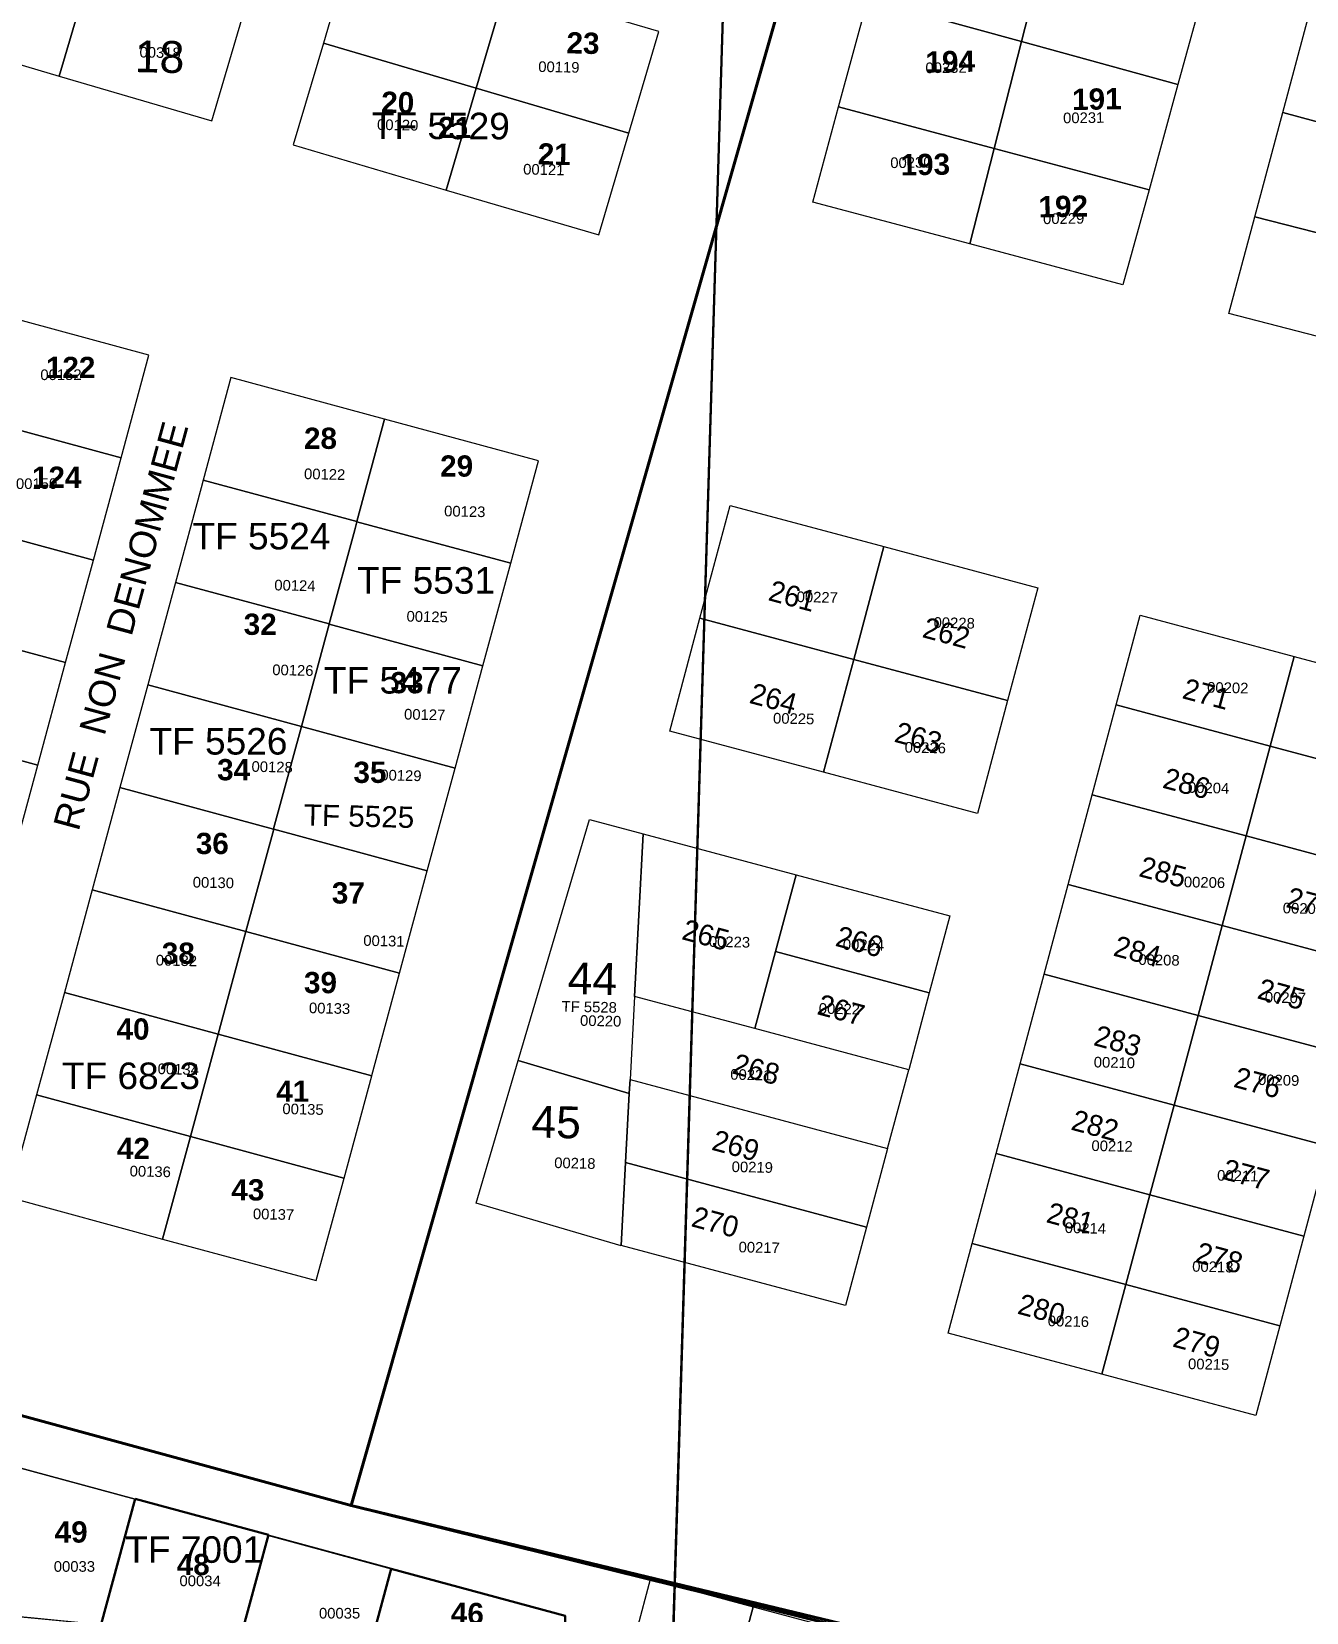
# Model space of a CAD drawing. Header units: metres. Extents: x 251686 to 255059, y 1627526 to 1631912.
# Drawn here: x 254212 to 254332.1, y 1630799.4 to 1630948.3 of the extents above; entities that cross this region are included whole.
import ezdxf
from ezdxf.enums import TextEntityAlignment as Align

# ---------------------------------------------------------------- set-up
doc = ezdxf.new("R2010")
doc.units = ezdxf.units.M
doc.header["$MEASUREMENT"] = 0
for name, color, linetype, lineweight in [('ASSIETTE IMMAT', 7, 'Continuous', 0), ('LimiteTF', 4, 'Continuous', 13), ('Nom_rues', 7, 'Continuous', 0), ('Numero Titre Foncier', 4, 'Continuous', 0), ('Numero_TF', 7, 'Continuous', 0)]:
    doc.layers.add(name, color=color, linetype=linetype, lineweight=lineweight)
for name, color, linetype in [('limites_parcelles', 7, 'Continuous'), ('limites_sections', 7, 'Continuous'), ('limites_tf', 7, 'Continuous'), ('numero_lot', 7, 'Continuous'), ('numero_parcelle', 7, 'Continuous')]:
    doc.layers.add(name, color=color, linetype=linetype)
doc.styles.get("Standard").update_dxf_attribs({"font": 'txt.shx'})
doc.styles.add('Style-Arial', font='arial.ttf')
doc.styles.add('style1', font='')
doc.styles.get('style1').set_extended_font_data('Times New Roman', bold=True)

# ---------------------------------------------------------------- blocks, each defined once
blk = doc.blocks.new('*U83')
at = {"layer": 'LimiteTF', "color": 5, "linetype": 'Continuous', "lineweight": 30}
blk.add_line((172.679994, 77.899996, 0.00005), (167.209994, -100.580004, 0.00005), dxfattribs=at)

msp = doc.modelspace()

# ---------------------------------------------------------------- linework, layer by layer
at = {"layer": 'ASSIETTE IMMAT', "color": 2, "linetype": 'Continuous', "lineweight": 30, "elevation": 0.000046, "flags": 128}
msp.add_lwpolyline([(254272.353104, 1630794.592518), (254277.823104, 1630973.072518), (254333.848614, 1631193.827754), (254215.749709, 1631218.847188), (254186.928919, 1631154.997551), (254121.018849, 1631074.583792), (254089.056999, 1630989.119047), (254053.768104, 1630970.237518)], dxfattribs=at)
at = {"layer": 'limites_parcelles', "lineweight": 0}
for p, q in [((254257.849884, 1630851.37544), (254264.554224, 1630874.096138)), ((254264.554224, 1630874.096138), (254269.598364, 1630872.745611)), ((254269.598364, 1630872.745611), (254268.78745, 1630857.434389)), ((254268.78745, 1630857.434389), (254268.372801, 1630849.605243)), ((254268.303285, 1630848.292668), (254257.849884, 1630851.37544)), ((254268.372801, 1630849.605243), (254268.303716, 1630848.300802)), ((254268.303716, 1630848.300802), (254268.303285, 1630848.292668))]:
    msp.add_line(p, q, dxfattribs=at)
at = {"layer": 'limites_parcelles', "color": 7, "lineweight": 0, "flags": 128}
msp.add_lwpolyline([(254341.472659, 1630927.208088), (254341.612994, 1630927.179841), (254339.468381, 1630917.944202), (254324.782797, 1630921.740681), (254327.238946, 1630930.850218), (254341.472659, 1630927.208088)], close=True, dxfattribs=at)
at = {"layer": 'limites_parcelles', "color": 7, "linetype": 'Continuous', "lineweight": 0, "ltscale": 10, "flags": 128}
for points in [[(254205.955965, 1630912.080061), (254205.960334, 1630912.078875), (254220.440334, 1630908.168875), (254223.060334, 1630917.818875), (254208.580334, 1630921.748875), (254205.961021, 1630912.098688), (254205.955965, 1630912.080061)], [(254205.752693, 1630911.331158), (254203.350334, 1630902.448875), (254203.350334, 1630902.428875), (254217.830334, 1630898.518875), (254220.440334, 1630908.168875), (254205.960334, 1630912.078875), (254205.955964, 1630912.080057), (254205.752693, 1630911.331158)], [(254242.649167, 1630902.136539), (254257.129167, 1630898.226539), (254259.749167, 1630907.876539), (254245.25985, 1630911.809061), (254242.649167, 1630902.156539), (254242.644127, 1630902.137902), (254242.649167, 1630902.136539)], [(254227.966567, 1630905.317461), (254225.559167, 1630896.416539), (254240.039167, 1630892.506539), (254242.441526, 1630901.388822), (254242.644127, 1630902.137902), (254242.649167, 1630902.156539), (254228.169167, 1630906.066539), (254227.966567, 1630905.317461)], [(254200.730334, 1630892.798875), (254200.730334, 1630892.778875), (254215.210334, 1630888.868875), (254217.830334, 1630898.518875), (254203.350334, 1630902.428875), (254200.730334, 1630892.798875)], [(254240.039167, 1630892.506539), (254240.03411, 1630892.487912), (254240.039167, 1630892.486539), (254254.519167, 1630888.576539), (254257.129167, 1630898.226539), (254242.649167, 1630902.136539), (254242.441526, 1630901.388822), (254240.039167, 1630892.506539)], [(254240.039167, 1630892.506539), (254225.559167, 1630896.416539), (254222.939167, 1630886.766539), (254237.419167, 1630882.856539), (254240.03411, 1630892.487912), (254240.039167, 1630892.506539)], [(254198.110334, 1630883.138875), (254198.122991, 1630883.131799), (254212.590334, 1630879.208875), (254215.210334, 1630888.868875), (254200.730334, 1630892.778875), (254200.725282, 1630892.780245), (254198.110334, 1630883.138875)], [(254237.419167, 1630882.856539), (254237.414115, 1630882.837909), (254237.419167, 1630882.836539), (254251.899167, 1630878.926539), (254254.519167, 1630888.576539), (254240.039167, 1630892.486539), (254240.03411, 1630892.487912), (254237.419167, 1630882.856539)], [(254237.419167, 1630882.856539), (254222.939167, 1630886.766539), (254220.329167, 1630877.116539), (254234.798247, 1630873.193144), (254234.799167, 1630873.196539), (254237.414115, 1630882.837909), (254237.419167, 1630882.856539)], [(254209.980334, 1630869.558875), (254212.590334, 1630879.208875), (254198.122991, 1630883.131799), (254195.502991, 1630873.471799), (254209.970334, 1630869.548875), (254209.977119, 1630869.547033), (254209.980334, 1630869.558875)], [(254234.811824, 1630873.189463), (254249.279167, 1630869.266539), (254251.899167, 1630878.926539), (254237.419167, 1630882.836539), (254234.799167, 1630873.196539), (254234.798247, 1630873.193144), (254234.811824, 1630873.189463)], [(254220.329167, 1630877.116539), (254217.709167, 1630867.456539), (254232.191824, 1630863.529463), (254234.811824, 1630873.189463), (254234.798247, 1630873.193144), (254220.329167, 1630877.116539)], [(254246.659167, 1630859.606539), (254246.665952, 1630859.604697), (254246.669167, 1630859.616539), (254249.279167, 1630869.266539), (254234.811824, 1630873.189463), (254232.191824, 1630863.529463), (254246.659167, 1630859.606539)], [(254244.039167, 1630849.956539), (254244.045965, 1630849.9547), (254244.049167, 1630849.966539), (254246.665952, 1630859.604697), (254246.659167, 1630859.606539), (254232.191824, 1630863.529463), (254229.57435, 1630853.878778), (254244.039167, 1630849.956539)], [(254241.429167, 1630840.306539), (254241.435956, 1630840.304698), (254241.439167, 1630840.316539), (254244.045965, 1630849.9547), (254244.039167, 1630849.956539), (254229.57435, 1630853.878778), (254226.957562, 1630844.230618), (254241.429167, 1630840.306539)], [(254224.339167, 1630834.576539), (254238.819167, 1630830.656539), (254241.435956, 1630840.304698), (254241.429167, 1630840.306539), (254226.957562, 1630844.230618), (254224.339167, 1630834.576539)], [(254206.440762, 1630799.417849), (254211.950687, 1630798.890496), (254218.561044, 1630798.260808), (254218.561551, 1630798.26076), (254221.760762, 1630810.067849), (254210.180762, 1630813.207849), (254206.440762, 1630799.417849)], [(254231.200679, 1630795.19988), (254231.199991, 1630795.198157), (254242.420762, 1630790.717849), (254245.890762, 1630803.527849), (254234.310762, 1630806.667849), (254231.200679, 1630795.19988)]]:
    msp.add_lwpolyline(points, close=True, dxfattribs=at)
at = {"layer": 'limites_parcelles', "lineweight": 0, "flags": 128}
for points in [[(254316.436494, 1630893.33221), (254330.926132, 1630889.452729), (254330.926132, 1630889.452729), (254328.663101, 1630881.00044), (254314.173463, 1630884.879921), (254314.173463, 1630884.879921), (254316.436494, 1630893.33221)], [(254343.15274, 1630877.120959), (254328.663101, 1630881.00044), (254330.926132, 1630889.452729), (254330.926132, 1630889.452729), (254345.415771, 1630885.573249), (254343.15274, 1630877.120959)], [(254311.910432, 1630876.427632), (254314.173463, 1630884.879921), (254314.173463, 1630884.879921), (254328.663101, 1630881.00044), (254326.40007, 1630872.548151), (254311.910432, 1630876.427632)], [(254269.598364, 1630872.745611), (254284.010869, 1630868.886782), (254284.010869, 1630868.886782), (254282.071129, 1630861.641962), (254280.131389, 1630854.397143), (254280.131389, 1630854.397143), (254268.78745, 1630857.434389), (254269.598364, 1630872.745611)], [(254298.500509, 1630865.007302), (254296.560768, 1630857.762482), (254282.071129, 1630861.641962), (254284.010869, 1630868.886782), (254284.010869, 1630868.886782), (254298.500509, 1630865.007302)], [(254296.560768, 1630857.762482), (254294.621028, 1630850.517662), (254280.131389, 1630854.397143), (254280.131389, 1630854.397143), (254282.071129, 1630861.641962), (254296.560768, 1630857.762482)], [(254294.621028, 1630850.517662), (254280.131389, 1630854.397143), (254268.78745, 1630857.434389), (254268.372838, 1630849.605241), (254292.63732, 1630843.108627), (254292.63732, 1630843.108627), (254294.621028, 1630850.517662)], [(254334.100619, 1630843.311802), (254319.61098, 1630847.191283), (254321.87401, 1630855.643572), (254336.363648, 1630851.764092), (254336.363648, 1630851.764092), (254334.100619, 1630843.311802)], [(254257.849884, 1630851.37544), (254268.303285, 1630848.292668), (254268.303281, 1630848.292592), (254267.957974, 1630841.776161), (254267.543651, 1630833.957288), (254267.5419, 1630833.924247), (254253.888561, 1630837.950701), (254257.849884, 1630851.37544)], [(254292.63732, 1630843.108627), (254290.653612, 1630835.699592), (254290.653612, 1630835.699592), (254267.957974, 1630841.776161), (254268.303601, 1630848.292575), (254268.303716, 1630848.300802), (254268.372838, 1630849.605241), (254292.63732, 1630843.108627)], [(254267.543651, 1630833.957288), (254267.957974, 1630841.776161), (254290.653612, 1630835.699592), (254290.653612, 1630835.699592), (254288.67249, 1630828.300217), (254267.543651, 1630833.957288)], [(254329.574557, 1630826.407224), (254315.084918, 1630830.286705), (254317.347949, 1630838.738994), (254331.837588, 1630834.859513), (254331.837588, 1630834.859513), (254329.574557, 1630826.407224)], [(254211.946405, 1630798.879933), (254206.436718, 1630799.407833), (254210.177948, 1630813.197466), (254221.757626, 1630810.05628), (254218.554436, 1630798.249783), (254218.554436, 1630798.249783), (254211.946405, 1630798.879933)], [(254245.886956, 1630803.513808), (254242.411999, 1630790.705619), (254236.38089, 1630793.114479), (254231.19602, 1630795.187345), (254231.19602, 1630795.187345), (254234.307277, 1630806.654994), (254245.886956, 1630803.513808)], [(254279.967843, 1630799.93822), (254289.627, 1630797.351), (254289.627, 1630797.351), (254285.74617, 1630782.862266), (254276.087014, 1630785.449486), (254279.967843, 1630799.93822)]]:
    msp.add_lwpolyline(points, close=True, dxfattribs=at)
at = {"layer": 'limites_parcelles', "color": 7, "lineweight": 0}
for points in [[(254307.677237, 1630956.843275), (254305.255442, 1630947.384208), (254290.767436, 1630951.373126), (254293.319694, 1630960.793824)], [(254307.677237, 1630956.843275), (254322.576377, 1630952.759493), (254319.984255, 1630943.328299), (254305.255442, 1630947.384208)], [(254288.014332, 1630941.220011), (254290.767436, 1630951.373126), (254305.255442, 1630947.384208), (254302.671419, 1630937.303192)], [(254346.703651, 1630946.331028), (254344.102403, 1630936.829728), (254329.875946, 1630940.691922), (254332.388589, 1630950.08213)], [(254305.255442, 1630947.384208), (254319.984255, 1630943.328299), (254317.258401, 1630933.395498), (254302.671419, 1630937.303192)], [(254300.373856, 1630928.305618), (254285.58643, 1630932.250809), (254288.014332, 1630941.220011), (254302.671419, 1630937.303192)], [(254341.472659, 1630927.208088), (254327.238946, 1630930.850218), (254329.875946, 1630940.691922), (254344.102403, 1630936.829728)], [(254314.800259, 1630924.445917), (254300.373856, 1630928.305618), (254302.671419, 1630937.303192), (254317.258401, 1630933.395498)]]:
    msp.add_3dface(points, dxfattribs=at)
at = {"layer": 'limites_parcelles', "color": 7, "linetype": 'Continuous', "lineweight": 0, "ltscale": 39.37}
for points in [[(254203.030004, 1630957.954635), (254200.200119, 1630948.364105), (254214.590912, 1630944.11917), (254217.417531, 1630953.715692)], [(254256.695042, 1630952.562663), (254242.304249, 1630956.807599), (254239.484362, 1630947.216852), (254253.876516, 1630942.976545)], [(254214.590912, 1630944.11917), (254228.981923, 1630939.884231), (254231.811808, 1630949.474761), (254217.417531, 1630953.715692)], [(254268.266166, 1630938.736978), (254271.086053, 1630948.327725), (254256.695042, 1630952.562663), (254253.876516, 1630942.976545)], [(254239.484362, 1630947.216852), (254236.654477, 1630937.626322), (254251.04527, 1630933.381387), (254253.875155, 1630942.971916)], [(254253.875155, 1630942.971916), (254251.04527, 1630933.381387), (254265.436281, 1630929.146448), (254268.266166, 1630938.736978)]]:
    msp.add_3dface(points, dxfattribs=at)
at = {"layer": 'limites_parcelles', "color": 7, "linetype": 'Continuous', "lineweight": 0}
for points in [[(254203.030004, 1630957.954635), (254200.200119, 1630948.364105), (254214.590912, 1630944.11917), (254217.417531, 1630953.715692)], [(254256.695042, 1630952.562663), (254242.304249, 1630956.807599), (254239.484362, 1630947.216852), (254253.876516, 1630942.976545)], [(254214.590912, 1630944.11917), (254228.981923, 1630939.884231), (254231.811808, 1630949.474761), (254217.417531, 1630953.715692)], [(254253.876516, 1630942.976545), (254268.266166, 1630938.736978), (254271.086053, 1630948.327725), (254256.695042, 1630952.562663)], [(254239.484362, 1630947.216852), (254236.654477, 1630937.626322), (254251.04527, 1630933.381387), (254253.875155, 1630942.971916)], [(254253.875155, 1630942.971916), (254251.04527, 1630933.381387), (254265.436281, 1630929.146448), (254268.266166, 1630938.736978)]]:
    msp.add_3dface(points, dxfattribs=at)
at = {"layer": 'limites_parcelles', "color": 7, "linetype": 'Continuous', "lineweight": 0, "ltscale": 10}
for points in [[(254245.25985, 1630911.809061), (254230.78237, 1630915.728379), (254228.169167, 1630906.066539), (254242.649167, 1630902.156539)], [(254232.191824, 1630863.529463), (254217.709167, 1630867.456539), (254215.089167, 1630857.806539), (254229.57435, 1630853.878778)], [(254229.57435, 1630853.878778), (254215.089167, 1630857.806539), (254212.479167, 1630848.156539), (254226.957562, 1630844.230618)], [(254226.957562, 1630844.230618), (254212.479167, 1630848.156539), (254209.859167, 1630838.506539), (254224.339167, 1630834.576539)]]:
    msp.add_3dface(points, dxfattribs=at)
at = {"layer": 'limites_parcelles', "lineweight": 0}
for points in [[(254277.797457, 1630903.677492), (254292.287095, 1630899.798011), (254289.442143, 1630889.172276), (254274.952504, 1630893.051757)], [(254306.776734, 1630895.91853), (254303.931781, 1630885.292796), (254289.442143, 1630889.172276), (254292.287095, 1630899.798011)], [(254272.107551, 1630882.426022), (254274.952504, 1630893.051757), (254289.442143, 1630889.172276), (254286.59719, 1630878.546541)], [(254301.086828, 1630874.66706), (254286.59719, 1630878.546541), (254289.442143, 1630889.172276), (254303.931781, 1630885.292796)], [(254340.88971, 1630868.66867), (254326.40007, 1630872.548151), (254328.663101, 1630881.00044), (254343.15274, 1630877.120959)], [(254311.910432, 1630876.427632), (254326.40007, 1630872.548151), (254324.137041, 1630864.095862), (254309.647402, 1630867.975342)], [(254338.626679, 1630860.216381), (254324.137041, 1630864.095862), (254326.40007, 1630872.548151), (254340.88971, 1630868.66867)], [(254307.384371, 1630859.523053), (254309.647402, 1630867.975342), (254324.137041, 1630864.095862), (254321.87401, 1630855.643572)], [(254336.363648, 1630851.764092), (254321.87401, 1630855.643572), (254324.137041, 1630864.095862), (254338.626679, 1630860.216381)], [(254307.384371, 1630859.523053), (254321.87401, 1630855.643572), (254319.61098, 1630847.191283), (254305.12134, 1630851.070764)], [(254305.12134, 1630851.070764), (254319.61098, 1630847.191283), (254317.347949, 1630838.738994), (254302.858311, 1630842.618475)], [(254331.837588, 1630834.859513), (254317.347949, 1630838.738994), (254319.61098, 1630847.191283), (254334.100619, 1630843.311802)], [(254300.59528, 1630834.166186), (254302.858311, 1630842.618475), (254317.347949, 1630838.738994), (254315.084918, 1630830.286705)], [(254300.59528, 1630834.166186), (254315.084918, 1630830.286705), (254312.821888, 1630821.834415), (254298.33225, 1630825.713896)], [(254327.311527, 1630817.954935), (254312.821888, 1630821.834415), (254315.084918, 1630830.286705), (254329.574557, 1630826.407224)], [(254279.967843, 1630799.93822), (254276.087014, 1630785.449486), (254266.427858, 1630788.036706), (254270.308688, 1630802.52544)]]:
    msp.add_3dface(points, dxfattribs=at)
at = {"layer": 'limites_sections', "color": 112, "linetype": 'Continuous', "lineweight": 40, "flags": 128}
for points in [[(253674.590697, 1631377.408104), (253696.537777, 1631631.552986), (253757.0504, 1631605.0124), (254274.3391, 1631378.1314), (254391.230087, 1631349.844634), (254373.700701, 1631270.312536), (254242.098307, 1630809.467069), (253976.914647, 1630881.792805), (253928.216166, 1630961.492497), (253736.80282, 1630938.191521), (253609.69659, 1630931.397239), (253609.133378, 1630987.020807), (253623.83294, 1631051.575567), (253646.244957, 1631234.319701), (253674.590697, 1631377.408104)], [(254391.230315, 1631349.844579), (254616.78469, 1631295.262067), (254601.919049, 1631243.024587), (254569.5419, 1631182.2248), (254530.2512, 1631049.2714), (254527.2805, 1631037.9628), (254483.023, 1630869.4867), (254450.47436, 1630757.921759), (254242.098307, 1630809.467069), (254373.700701, 1631270.312536), (254391.230315, 1631349.844579)], [(254450.84006, 1630759.175246), (254395.3871, 1630569.1026), (254353.2541, 1630409.5098), (254348.492261, 1630392.388149), (254237.72828, 1630442.844843), (254040.038076, 1630496.898217), (253942.172035, 1630521.14592), (253859.148201, 1630539.484772), (253853.186893, 1630453.726815), (253808.243015, 1630442.914881), (253793.178897, 1630438.29059), (253774.754402, 1630423.155021), (253711.134092, 1630399.982213), (253678.015836, 1630518.052824), (253627.848348, 1630688.389303), (253621.624412, 1630712.828844), (253610.975151, 1630786.918169), (253609.69659, 1630931.397239), (253737.566314, 1630938.284849), (253928.216166, 1630961.492497), (253976.914647, 1630881.792805), (254242.098307, 1630809.467069), (254450.84006, 1630759.175246)]]:
    msp.add_lwpolyline(points, close=True, dxfattribs=at)
at = {"layer": 'limites_tf', "color": 5, "linetype": 'Continuous', "lineweight": 30}
for p, q in [((254221.7701, 1630810.111118), (254218.5701, 1630798.301118)), ((254221.7701, 1630810.111118), (254234.3201, 1630806.711118)), ((254234.3201, 1630806.711118), (254231.2101, 1630795.241118))]:
    msp.add_line(p, q, dxfattribs=at)
at = {"layer": 'limites_tf', "color": 5, "lineweight": 30, "flags": 128}
msp.add_lwpolyline([(254242.415643, 1630790.704164), (254242.411999, 1630790.705619), (254245.886956, 1630803.513808), (254262.276501, 1630799.072129), (254262.206202, 1630796.152136), (254249.515352, 1630787.863436), (254242.415643, 1630790.704164)], close=True, dxfattribs=at)

# ---------------------------------------------------------------- block references
at = {"layer": 'limites_tf', "color": 5, "linetype": 'Continuous', "lineweight": 30}
msp.add_blockref('*U83', (254105.14311, 1630895.172521, -0.00005), dxfattribs=at)

# ---------------------------------------------------------------- texts
at = {"layer": 'limites_parcelles', "color": 7, "linetype": 'Continuous', "lineweight": 0, "style": 'Style-Arial'}
msp.add_text('18', height=2.999994, rotation=358.75, dxfattribs=at).set_placement((254224.063578, 1630945.941957), align=Align.MIDDLE_CENTER)
msp.add_text('TF 5529', height=2.5, rotation=359.75, dxfattribs=at).set_placement((254244.055459, 1630940.706973), align=Align.TOP_LEFT)
msp.add_text('TF 5529', height=2.5, rotation=359.75, dxfattribs=at).set_placement((254244.055459, 1630940.706973), align=Align.TOP_LEFT)
at = {"layer": 'Nom_rues', "color": 7, "linetype": 'Continuous', "lineweight": 0, "style": 'Style-Arial'}
msp.add_text('RUE  NON  DENOMMEE', height=2.5, rotation=74.810213, dxfattribs=at).set_placement((254214.011399, 1630873.560025), align=Align.TOP_LEFT)
msp.add_text('RUE  NON  DENOMMEE', height=2.5, rotation=74.810213, dxfattribs=at).set_placement((254214.011399, 1630873.560025), align=Align.TOP_LEFT)
at = {"layer": 'Numero Titre Foncier', "color": 4, "linetype": 'Continuous', "lineweight": 0, "style": 'Style-Arial'}
for s, height, p in [('TF 5525', 1.99993, (254242.84826, 1630874.407883)), ('TF 5528', 0.999965, (254264.531531, 1630856.437707))]:
    msp.add_text(s, height=height, rotation=358.71223, dxfattribs=at).set_placement(p, align=Align.MIDDLE_CENTER)
at = {"layer": 'numero_lot', "color": 7, "linetype": 'Continuous', "lineweight": 0, "style": 'Style-Arial'}
for s, p in [('44', (254264.836405, 1630859.101241)), ('45', (254261.416309, 1630845.591349))]:
    msp.add_text(s, height=3, rotation=358.7181, dxfattribs=at).set_placement(p, align=Align.MIDDLE_CENTER)
at = {"layer": 'numero_lot', "color": 7, "linetype": 'Continuous', "lineweight": 0, "char_height": 2, "attachment_point": 7, "line_spacing_factor": 0.72, "style": 'style1'}
for s, insert, rotation in [('\\fArial|b1|i0|c00|p39;23', (254262.367018, 1630946.227763), 358.74999338), ('\\fArial|b1|i0|c00|p39;20', (254244.916583, 1630940.634633), 358.74999338), ('\\fArial|b1|i0|c00|p39;21', (254250.294797, 1630938.282341), 359.7500176), ('\\fArial|b1|i0|c00|p39;21', (254259.663912, 1630935.795995), 358.74999338)]:
    msp.add_mtext(s, dxfattribs=dict(at, insert=insert, rotation=rotation))
at = {"layer": 'numero_lot', "color": 7, "linetype": 'Continuous', "lineweight": 13, "char_height": 2, "attachment_point": 7, "line_spacing_factor": 0.72, "style": 'style1'}
for s, insert, rotation in [('\\fArial|b1|i0|c00|p39;194', (254296.218382, 1630944.410116), 1.05590659), ('\\fArial|b1|i0|c00|p39;191', (254310.028777, 1630940.88255), 1.05590659), ('\\fArial|b1|i0|c00|p39;193', (254293.87353, 1630934.720542), 1.05590659), ('\\fArial|b1|i0|c00|p39;192', (254306.867299, 1630930.771718), 1.05590659), ('\\fArial|b1|i0|c00|p39;46', (254251.475352, 1630798.327236), 358.71222568)]:
    msp.add_mtext(s, dxfattribs=dict(at, insert=insert, rotation=rotation))
at = {"layer": 'numero_lot', "color": 7, "linetype": 'Continuous', "lineweight": 0, "char_height": 2, "attachment_point": 7, "line_spacing_factor": 0.72, "style": 'style1'}
for s, insert in [('\\fArial|b1|i0|c00|p39;122', (254213.349749, 1630915.671205)), ('\\fArial|b1|i0|c00|p39;28', (254237.662007, 1630908.970363)), ('\\fArial|b1|i0|c00|p39;29', (254250.485599, 1630906.357834)), ('\\fArial|b1|i0|c00|p39;124', (254212.039507, 1630905.328602)), ('\\fArial|b1|i0|c00|p39;32', (254231.984294, 1630891.451347)), ('\\fArial|b1|i0|c00|p39;33', (254245.81462, 1630885.95443)), ('\\fArial|b1|i0|c00|p39;34', (254229.479859, 1630877.753297)), ('\\fArial|b1|i0|c00|p39;35', (254242.320643, 1630877.505543)), ('\\fArial|b1|i0|c00|p39;36', (254227.47124, 1630870.804702)), ('\\fArial|b1|i0|c00|p39;37', (254240.28249, 1630866.143247)), ('\\fArial|b1|i0|c00|p39;38', (254224.268428, 1630860.462099)), ('\\fArial|b1|i0|c00|p39;39', (254237.662007, 1630857.69436)), ('\\fArial|b1|i0|c00|p39;40', (254220.002479, 1630853.32748)), ('\\fArial|b1|i0|c00|p39;41', (254235.041524, 1630847.497427)), ('\\fArial|b1|i0|c00|p39;42', (254220.046538, 1630842.10762)), ('\\fArial|b1|i0|c00|p39;43', (254230.819635, 1630838.174517)), ('\\fArial|b1|i0|c00|p39;49', (254214.175363, 1630805.952041)), ('\\fArial|b1|i0|c00|p39;48', (254225.676372, 1630802.892961))]:
    msp.add_mtext(s, dxfattribs=dict(at, insert=insert))
at = {"layer": 'numero_lot', "color": 7, "lineweight": 0, "char_height": 1.968504, "attachment_point": 5, "rotation": 345.01109576, "line_spacing_factor": 0.6}
for s, insert in [('\\FFANCY;261', (254283.660567, 1630895.135197)), ('\\FFANCY;262', (254298.177695, 1630891.654451)), ('\\FFANCY;271', (254322.661095, 1630885.9173)), ('\\FFANCY;264', (254281.88288, 1630885.458704)), ('\\FFANCY;263', (254295.539828, 1630881.802169)), ('\\FFANCY;286', (254320.806942, 1630877.473697)), ('\\FFANCY;285', (254318.5749, 1630869.137149)), ('\\FFANCY;274', (254332.436228, 1630866.243964)), ('\\FFANCY;265', (254275.517593, 1630863.203167)), ('\\FFANCY;266', (254289.986192, 1630862.578102)), ('\\FFANCY;284', (254316.166413, 1630861.660036)), ('\\FFANCY;275', (254329.723363, 1630857.630057)), ('\\FFANCY;267', (254288.262901, 1630856.141711)), ('\\FFANCY;283', (254314.31373, 1630853.221922)), ('\\FFANCY;268', (254280.264006, 1630850.561606)), ('\\FFANCY;276', (254327.491321, 1630849.293509)), ('\\FFANCY;282', (254312.183143, 1630845.264305)), ('\\FFANCY;269', (254278.337802, 1630843.367343)), ('\\FFANCY;277', (254326.397361, 1630840.652248)), ('\\FFANCY;281', (254309.849646, 1630836.548825)), ('\\FFANCY;270', (254276.410129, 1630836.167597)), ('\\FFANCY;278', (254323.887419, 1630832.796205)), ('\\FFANCY;280', (254307.13679, 1630827.934911)), ('\\FFANCY;279', (254321.756834, 1630824.838591))]:
    msp.add_mtext(s, dxfattribs=dict(at, insert=insert))
at = {"layer": 'numero_parcelle', "color": 5, "lineweight": 13, "style": 'Style-Arial'}
for s, p in [('00318', (254222.179644, 1630946.873837)), ('00119', (254259.740658, 1630945.512855)), ('00120', (254244.557073, 1630940.055523)), ('00121', (254258.319301, 1630935.851264))]:
    msp.add_text(s, height=1, rotation=358.75, dxfattribs=at).set_placement(p, align=Align.TOP_LEFT)
at = {"layer": 'numero_parcelle', "color": 5, "lineweight": 0, "style": 'Style-Arial'}
for s, rotation, p in [('00232', 0.71413, (254296.191271, 1630945.386735)), ('00231', 0.71413, (254309.156485, 1630940.668326)), ('00230', 0.71413, (254292.877751, 1630936.449699)), ('00229', 0.71413, (254307.267192, 1630931.171806)), ('00152', 0.13636, (254212.827262, 1630916.481552)), ('00122', 358.71223, (254237.678701, 1630907.157468)), ('00150', 0.13636, (254210.529062, 1630906.220466)), ('00123', 358.71223, (254250.876456, 1630903.653662)), ('00124', 358.71223, (254234.879249, 1630896.678153)), ('00227', 358.7181, (254284.079487, 1630895.576402)), ('00125', 358.71223, (254247.334025, 1630893.739945)), ('00228', 358.7181, (254296.977446, 1630893.154552)), ('00126', 358.71223, (254234.687569, 1630888.698834)), ('00202', 358.7181, (254322.745049, 1630887.045614)), ('00127', 358.71223, (254247.102228, 1630884.515863)), ('00225', 358.7181, (254281.856148, 1630884.139528)), ('00226', 358.7181, (254294.255158, 1630881.400654)), ('00128', 358.71223, (254232.734252, 1630879.588784)), ('00129', 358.71223, (254244.86297, 1630878.788114)), ('00204', 358.7181, (254320.941358, 1630877.615369)), ('00130', 358.71223, (254227.196221, 1630868.691838)), ('00206', 358.7181, (254320.554843, 1630868.716023)), ('00205', 358.7181, (254329.868467, 1630866.25717)), ('00131', 358.71223, (254243.260462, 1630863.198114)), ('00223', 358.7181, (254275.811147, 1630863.106587)), ('00224', 358.7181, (254288.429079, 1630862.824234)), ('00132', 358.71223, (254223.716097, 1630861.348974)), ('00208', 358.7181, (254316.269023, 1630861.404225)), ('00207', 358.7181, (254328.181484, 1630857.855766)), ('00133', 358.71223, (254238.141219, 1630856.851574)), ('00222', 358.7181, (254286.162984, 1630856.80344)), ('00220', 358.7181, (254263.676197, 1630855.665683)), ('00210', 358.7181, (254312.064884, 1630851.74633, -555362.700234)), ('00134', 358.71223, (254223.889529, 1630851.11418)), ('00221', 358.7181, (254277.826387, 1630850.590298)), ('00209', 358.7181, (254327.539218, 1630850.087363)), ('00135', 358.71223, (254235.641092, 1630847.349966)), ('00212', 358.7181, (254311.848245, 1630843.874695)), ('00136', 358.71223, (254221.251943, 1630841.481045)), ('00218', 358.7181, (254261.244947, 1630842.264326)), ('00219', 358.7181, (254277.959609, 1630841.8903)), ('00211', 358.7181, (254323.683845, 1630841.078102)), ('00137', 358.71223, (254232.863022, 1630837.450755)), ('00214', 358.7181, (254309.333187, 1630836.1482)), ('00217', 358.7181, (254278.610129, 1630834.327389)), ('00213', 358.7181, (254321.337191, 1630832.503923)), ('00216', 358.7181, (254307.731455, 1630827.369815)), ('00215', 358.7181, (254320.944385, 1630823.323413)), ('00033', 359.99413, (254214.094661, 1630804.232595)), ('00034', 359.99413, (254225.934659, 1630802.877066)), ('00035', 359.99413, (254239.071259, 1630799.828511))]:
    msp.add_text(s, height=1, rotation=rotation, dxfattribs=at).set_placement(p, align=Align.TOP_LEFT)
at = {"layer": 'numero_tf', "color": 4, "linetype": 'Continuous', "lineweight": 0, "style": 'Style-Arial'}
for s, p in [('TF 5524', (254227.149899, 1630902.031978)), ('TF 5531', (254242.655877, 1630897.862307)), ('TF 5477', (254239.533554, 1630888.453028)), ('TF 5526', (254223.098569, 1630882.706567)), ('TF 6823', (254214.859357, 1630851.19824)), ('TF 7001', (254220.819003, 1630806.576564))]:
    msp.add_text(s, height=2.5, dxfattribs=at).set_placement(p, align=Align.TOP_LEFT)

doc.saveas('drawing.dxf')
